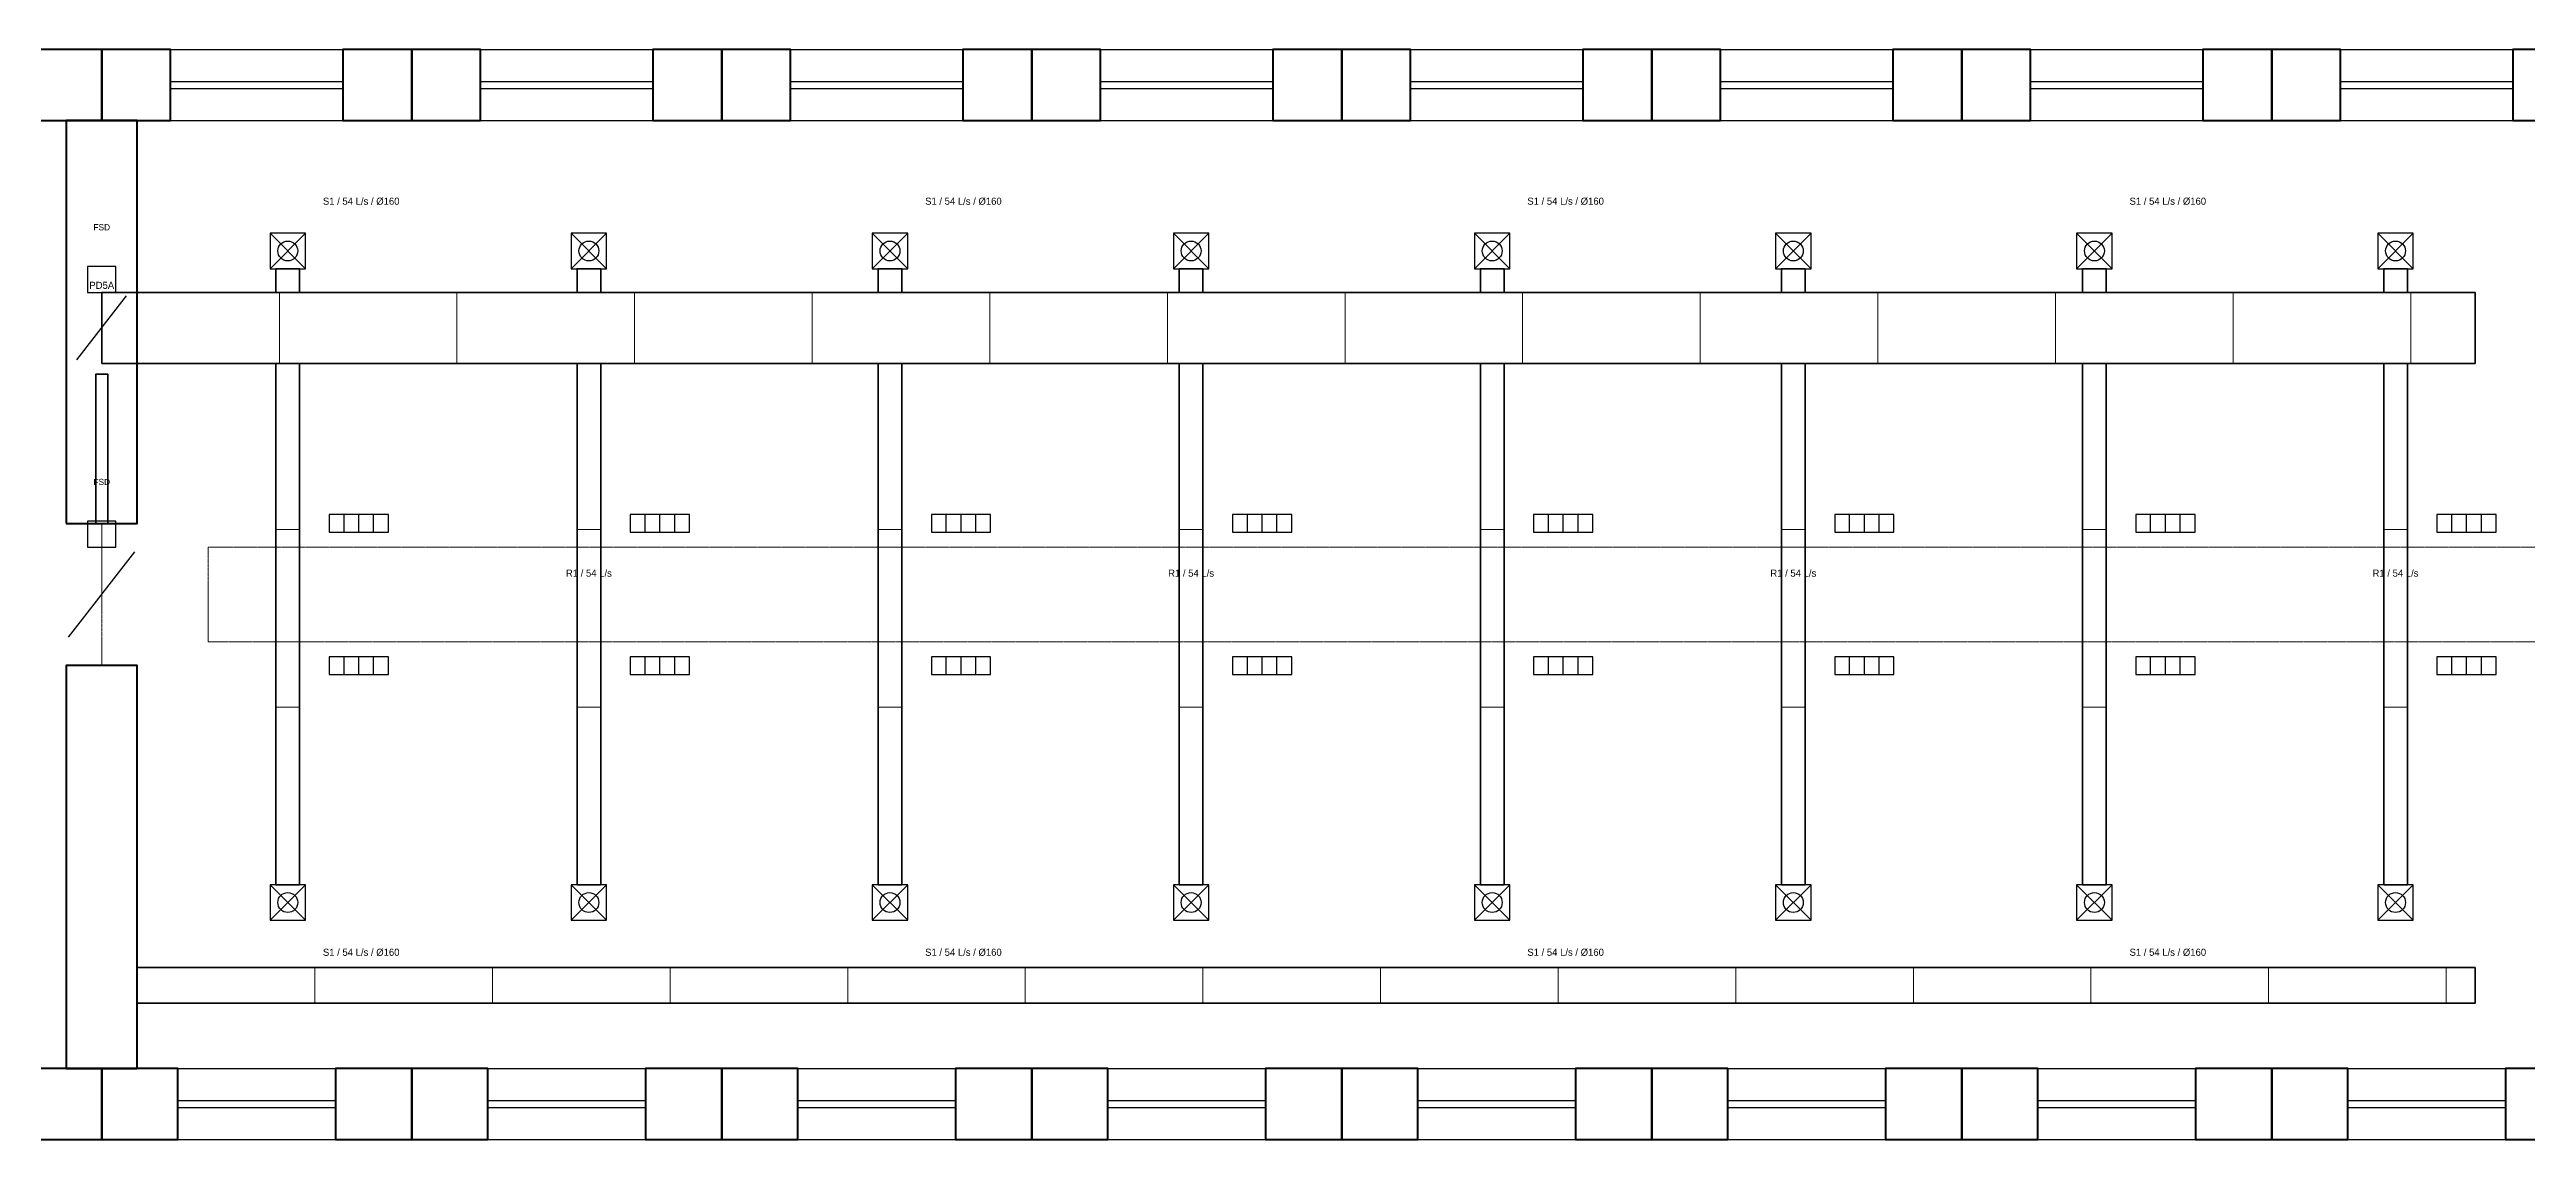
# Model space of a CAD drawing. Header units: millimetres. Extents: x 0 to 251977, y -4600 to 4600.
# Drawn here: x 104629 to 125548, y -4600 to 4600 of the extents above; entities that cross this region are included whole.
import ezdxf
from ezdxf.enums import TextEntityAlignment as Align

# ---------------------------------------------------------------- set-up
doc = ezdxf.new("R2010")
doc.units = ezdxf.units.MM
doc.linetypes.add('DASHED', pattern=[1.524, 1.27, -0.254])
for name, color, linetype, lineweight in [('A-ANNO-TEXT', 7, 'CONTINUOUS', 25), ('A-DOOR-PRES', 1, 'CONTINUOUS', 35), ('A-GLAZ', 5, 'CONTINUOUS', 25), ('A-HIDN', 8, 'DASHED', 18), ('A-WALL-BHD', 7, 'CONTINUOUS', 50), ('A-WALL-PRHU', 7, 'CONTINUOUS', 70), ('M-ANNO-TEXT', 7, 'CONTINUOUS', 25), ('M-DUCT-EXHS', 6, 'CONTINUOUS', 35), ('M-DUCT-HIDN', 8, 'DASHED', 18), ('M-DUCT-JNT', 8, 'CONTINUOUS', 13), ('M-DUCT-SUPP', 5, 'CONTINUOUS', 35), ('M-HVAC-DAMP', 1, 'CONTINUOUS', 25), ('M-HVAC-DIFF', 5, 'CONTINUOUS', 25), ('M-HVAC-GRIL', 30, 'CONTINUOUS', 25)]:
    doc.layers.add(name, color=color, linetype=linetype, lineweight=lineweight)

msp = doc.modelspace()

# ---------------------------------------------------------------- linework, layer by layer
at = {"layer": 'A-DOOR-PRES'}
for p, q in [((104770, 600), (105370, 600)), ((104770, -600), (105370, -600))]:
    msp.add_line(p, q, dxfattribs=at)
msp.add_lwpolyline([(105020, 600), (105120, 600), (105120, 1860), (105020, 1860)], close=True, dxfattribs=at)
at = {"layer": 'A-GLAZ'}
for p, q in [((105651, 4600), (107106, 4600)), ((108269, 4600), (109724, 4600)), ((110887, 4600), (112342, 4600)), ((113505, 4600), (114960, 4600)), ((116123, 4600), (117578, 4600)), ((118741, 4600), (120196, 4600)), ((121359, 4600), (122814, 4600)), ((123977, 4600), (125432, 4600)), ((105651, 4330), (107106, 4330)), ((105651, 4270), (107106, 4270)), ((108269, 4330), (109724, 4330)), ((108269, 4270), (109724, 4270)), ((110887, 4330), (112342, 4330)), ((110887, 4270), (112342, 4270)), ((113505, 4330), (114960, 4330)), ((113505, 4270), (114960, 4270)), ((116123, 4330), (117578, 4330)), ((116123, 4270), (117578, 4270)), ((118741, 4330), (120196, 4330)), ((118741, 4270), (120196, 4270)), ((121359, 4330), (122814, 4330)), ((121359, 4270), (122814, 4270)), ((123977, 4330), (125432, 4330)), ((123977, 4270), (125432, 4270)), ((105651, 4000), (107106, 4000)), ((108269, 4000), (109724, 4000)), ((110887, 4000), (112342, 4000)), ((113505, 4000), (114960, 4000)), ((116123, 4000), (117578, 4000)), ((118741, 4000), (120196, 4000)), ((121359, 4000), (122814, 4000)), ((123977, 4000), (125432, 4000)), ((105712, -4000), (107045, -4000)), ((108330, -4000), (109663, -4000)), ((110948, -4000), (112281, -4000)), ((113566, -4000), (114899, -4000)), ((116184, -4000), (117517, -4000)), ((118802, -4000), (120135, -4000)), ((121420, -4000), (122753, -4000)), ((124038, -4000), (125371, -4000)), ((105712, -4270), (107045, -4270)), ((105712, -4330), (107045, -4330)), ((108330, -4270), (109663, -4270)), ((108330, -4330), (109663, -4330)), ((110948, -4270), (112281, -4270)), ((110948, -4330), (112281, -4330)), ((113566, -4270), (114899, -4270)), ((113566, -4330), (114899, -4330)), ((116184, -4270), (117517, -4270)), ((116184, -4330), (117517, -4330)), ((118802, -4270), (120135, -4270)), ((118802, -4330), (120135, -4330)), ((121420, -4270), (122753, -4270)), ((121420, -4330), (122753, -4330)), ((124038, -4270), (125371, -4270)), ((124038, -4330), (125371, -4330)), ((105712, -4600), (107045, -4600)), ((108330, -4600), (109663, -4600)), ((110948, -4600), (112281, -4600)), ((113566, -4600), (114899, -4600)), ((116184, -4600), (117517, -4600)), ((118802, -4600), (120135, -4600)), ((121420, -4600), (122753, -4600)), ((124038, -4600), (125371, -4600))]:
    msp.add_line(p, q, dxfattribs=at)
at = {"layer": 'A-HIDN'}
msp.add_line((105070, -600), (105070, 600), dxfattribs=at)
at = {"layer": 'A-WALL-BHD'}
for points in [[(104770, 600), (105370, 600), (105370, 4000), (104770, 4000)], [(104770, -4000), (105370, -4000), (105370, -600), (104770, -600)]]:
    msp.add_lwpolyline(points, close=True, dxfattribs=at)
at = {"layer": 'A-WALL-PRHU'}
for points in [[(104488, 4000), (105070, 4000), (105070, 4600), (104488, 4600)], [(105070, 4000), (105651, 4000), (105651, 4600), (105070, 4600)], [(107106, 4000), (107688, 4000), (107688, 4600), (107106, 4600)], [(107688, 4000), (108269, 4000), (108269, 4600), (107688, 4600)], [(109724, 4000), (110306, 4000), (110306, 4600), (109724, 4600)], [(110306, 4000), (110887, 4000), (110887, 4600), (110306, 4600)], [(112342, 4000), (112924, 4000), (112924, 4600), (112342, 4600)], [(112924, 4000), (113505, 4000), (113505, 4600), (112924, 4600)], [(114960, 4000), (115542, 4000), (115542, 4600), (114960, 4600)], [(115542, 4000), (116123, 4000), (116123, 4600), (115542, 4600)], [(117578, 4000), (118160, 4000), (118160, 4600), (117578, 4600)], [(118160, 4000), (118741, 4000), (118741, 4600), (118160, 4600)], [(120196, 4000), (120778, 4000), (120778, 4600), (120196, 4600)], [(120778, 4000), (121359, 4000), (121359, 4600), (120778, 4600)], [(122814, 4000), (123396, 4000), (123396, 4600), (122814, 4600)], [(123396, 4000), (123977, 4000), (123977, 4600), (123396, 4600)], [(125432, 4000), (126014, 4000), (126014, 4600), (125432, 4600)], [(104427, -4600), (105070, -4600), (105070, -4000), (104427, -4000)], [(105070, -4600), (105712, -4600), (105712, -4000), (105070, -4000)], [(107045, -4600), (107688, -4600), (107688, -4000), (107045, -4000)], [(107688, -4600), (108330, -4600), (108330, -4000), (107688, -4000)], [(109663, -4600), (110306, -4600), (110306, -4000), (109663, -4000)], [(110306, -4600), (110948, -4600), (110948, -4000), (110306, -4000)], [(112281, -4600), (112924, -4600), (112924, -4000), (112281, -4000)], [(112924, -4600), (113566, -4600), (113566, -4000), (112924, -4000)], [(114899, -4600), (115542, -4600), (115542, -4000), (114899, -4000)], [(115542, -4600), (116184, -4600), (116184, -4000), (115542, -4000)], [(117517, -4600), (118160, -4600), (118160, -4000), (117517, -4000)], [(118160, -4600), (118802, -4600), (118802, -4000), (118160, -4000)], [(120135, -4600), (120778, -4600), (120778, -4000), (120135, -4000)], [(120778, -4600), (121420, -4600), (121420, -4000), (120778, -4000)], [(122753, -4600), (123396, -4600), (123396, -4000), (122753, -4000)], [(123396, -4600), (124038, -4600), (124038, -4000), (123396, -4000)], [(125371, -4600), (126014, -4600), (126014, -4000), (125371, -4000)]]:
    msp.add_lwpolyline(points, close=True, dxfattribs=at)
at = {"layer": 'M-DUCT-EXHS'}
msp.add_lwpolyline([(105370, -3450), (125114, -3450), (125114, -3150), (105370, -3150)], close=True, dxfattribs=at)
at = {"layer": 'M-DUCT-HIDN'}
msp.add_lwpolyline([(105970, -400), (126014, -400), (126014, 400), (105970, 400)], close=True, dxfattribs=at)
at = {"layer": 'M-DUCT-JNT'}
for p, q in [((106570, 1950), (106570, 2550)), ((108070, 1950), (108070, 2550)), ((109570, 1950), (109570, 2550)), ((111070, 1950), (111070, 2550)), ((112570, 1950), (112570, 2550)), ((114070, 1950), (114070, 2550)), ((115570, 1950), (115570, 2550)), ((117070, 1950), (117070, 2550)), ((118570, 1950), (118570, 2550)), ((120070, 1950), (120070, 2550)), ((121570, 1950), (121570, 2550)), ((123070, 1950), (123070, 2550)), ((124570, 1950), (124570, 2550)), ((106541, 550), (106741, 550)), ((109084, 550), (109284, 550)), ((111627, 550), (111827, 550)), ((114170, 550), (114370, 550)), ((116713, 550), (116913, 550)), ((119256, 550), (119456, 550)), ((121799, 550), (121999, 550)), ((124342, 550), (124542, 550)), ((106541, -950), (106741, -950)), ((109084, -950), (109284, -950)), ((111627, -950), (111827, -950)), ((114170, -950), (114370, -950)), ((116713, -950), (116913, -950)), ((119256, -950), (119456, -950)), ((121799, -950), (121999, -950)), ((124342, -950), (124542, -950)), ((106870, -3450), (106870, -3150)), ((108370, -3450), (108370, -3150)), ((109870, -3450), (109870, -3150)), ((111370, -3450), (111370, -3150)), ((112870, -3450), (112870, -3150)), ((114370, -3450), (114370, -3150)), ((115870, -3450), (115870, -3150)), ((117370, -3450), (117370, -3150)), ((118870, -3450), (118870, -3150)), ((120370, -3450), (120370, -3150)), ((121870, -3450), (121870, -3150)), ((123370, -3450), (123370, -3150)), ((124870, -3450), (124870, -3150))]:
    msp.add_line(p, q, dxfattribs=at)
at = {"layer": 'M-DUCT-SUPP'}
for points in [[(106541, 2550), (106741, 2550), (106741, 2750), (106541, 2750)], [(109084, 2550), (109284, 2550), (109284, 2750), (109084, 2750)], [(111627, 2550), (111827, 2550), (111827, 2750), (111627, 2750)], [(114170, 2550), (114370, 2550), (114370, 2750), (114170, 2750)], [(116713, 2550), (116913, 2550), (116913, 2750), (116713, 2750)], [(119256, 2550), (119456, 2550), (119456, 2750), (119256, 2750)], [(121799, 2550), (121999, 2550), (121999, 2750), (121799, 2750)], [(124342, 2550), (124542, 2550), (124542, 2750), (124342, 2750)], [(105070, 1950), (125114, 1950), (125114, 2550), (105070, 2550)], [(106541, -2450), (106741, -2450), (106741, 1950), (106541, 1950)], [(109084, -2450), (109284, -2450), (109284, 1950), (109084, 1950)], [(111627, -2450), (111827, -2450), (111827, 1950), (111627, 1950)], [(114170, -2450), (114370, -2450), (114370, 1950), (114170, 1950)], [(116713, -2450), (116913, -2450), (116913, 1950), (116713, 1950)], [(119256, -2450), (119456, -2450), (119456, 1950), (119256, 1950)], [(121799, -2450), (121999, -2450), (121999, 1950), (121799, 1950)], [(124342, -2450), (124542, -2450), (124542, 1950), (124342, 1950)]]:
    msp.add_lwpolyline(points, close=True, dxfattribs=at)
at = {"layer": 'M-HVAC-DAMP'}
for p, q in [((104860, 1980), (105280, 2520)), ((104860, 1980), (105280, 2520)), ((104790, -360), (105350, 360)), ((104790, -360), (105350, 360))]:
    msp.add_line(p, q, dxfattribs=at)
for points in [[(104950, 2550), (105190, 2550), (105190, 2770), (104950, 2770)], [(104950, 2550), (105190, 2550), (105190, 2770), (104950, 2770)], [(104950, 400), (105190, 400), (105190, 620), (104950, 620)], [(104950, 400), (105190, 400), (105190, 620), (104950, 620)]]:
    msp.add_lwpolyline(points, close=True, dxfattribs=at)
at = {"layer": 'M-HVAC-DIFF'}
for p, q in [((106491, 2750), (106791, 3050)), ((106491, 3050), (106791, 2750)), ((109034, 2750), (109334, 3050)), ((109034, 3050), (109334, 2750)), ((111577, 2750), (111877, 3050)), ((111577, 3050), (111877, 2750)), ((114120, 2750), (114420, 3050)), ((114120, 3050), (114420, 2750)), ((116663, 2750), (116963, 3050)), ((116663, 3050), (116963, 2750)), ((119206, 2750), (119506, 3050)), ((119206, 3050), (119506, 2750)), ((121749, 2750), (122049, 3050)), ((121749, 3050), (122049, 2750)), ((124292, 2750), (124592, 3050)), ((124292, 3050), (124592, 2750)), ((106491, -2750), (106791, -2450)), ((106491, -2450), (106791, -2750)), ((109034, -2750), (109334, -2450)), ((109034, -2450), (109334, -2750)), ((111577, -2750), (111877, -2450)), ((111577, -2450), (111877, -2750)), ((114120, -2750), (114420, -2450)), ((114120, -2450), (114420, -2750)), ((116663, -2750), (116963, -2450)), ((116663, -2450), (116963, -2750)), ((119206, -2750), (119506, -2450)), ((119206, -2450), (119506, -2750)), ((121749, -2750), (122049, -2450)), ((121749, -2450), (122049, -2750)), ((124292, -2750), (124592, -2450)), ((124292, -2450), (124592, -2750))]:
    msp.add_line(p, q, dxfattribs=at)
for points in [[(106491, 2750), (106791, 2750), (106791, 3050), (106491, 3050)], [(109034, 2750), (109334, 2750), (109334, 3050), (109034, 3050)], [(111577, 2750), (111877, 2750), (111877, 3050), (111577, 3050)], [(114120, 2750), (114420, 2750), (114420, 3050), (114120, 3050)], [(116663, 2750), (116963, 2750), (116963, 3050), (116663, 3050)], [(119206, 2750), (119506, 2750), (119506, 3050), (119206, 3050)], [(121749, 2750), (122049, 2750), (122049, 3050), (121749, 3050)], [(124292, 2750), (124592, 2750), (124592, 3050), (124292, 3050)], [(106491, -2750), (106791, -2750), (106791, -2450), (106491, -2450)], [(109034, -2750), (109334, -2750), (109334, -2450), (109034, -2450)], [(111577, -2750), (111877, -2750), (111877, -2450), (111577, -2450)], [(114120, -2750), (114420, -2750), (114420, -2450), (114120, -2450)], [(116663, -2750), (116963, -2750), (116963, -2450), (116663, -2450)], [(119206, -2750), (119506, -2750), (119506, -2450), (119206, -2450)], [(121749, -2750), (122049, -2750), (122049, -2450), (121749, -2450)], [(124292, -2750), (124592, -2750), (124592, -2450), (124292, -2450)]]:
    msp.add_lwpolyline(points, close=True, dxfattribs=at)
for centre in [(106641, 2900), (109184, 2900), (111727, 2900), (114270, 2900), (116813, 2900), (119356, 2900), (121899, 2900), (124442, 2900), (106641, -2600), (109184, -2600), (111727, -2600), (114270, -2600), (116813, -2600), (119356, -2600), (121899, -2600), (124442, -2600)]:
    msp.add_circle(centre, 84, dxfattribs=at)
at = {"layer": 'M-HVAC-GRIL'}
for p, q in [((107116, 525), (107116, 675)), ((107241, 525), (107241, 675)), ((107366, 525), (107366, 675)), ((109659, 525), (109659, 675)), ((109784, 525), (109784, 675)), ((109909, 525), (109909, 675)), ((112202, 525), (112202, 675)), ((112327, 525), (112327, 675)), ((112452, 525), (112452, 675)), ((114745, 525), (114745, 675)), ((114870, 525), (114870, 675)), ((114995, 525), (114995, 675)), ((117288, 525), (117288, 675)), ((117413, 525), (117413, 675)), ((117538, 525), (117538, 675)), ((119831, 525), (119831, 675)), ((119956, 525), (119956, 675)), ((120081, 525), (120081, 675)), ((122374, 525), (122374, 675)), ((122499, 525), (122499, 675)), ((122624, 525), (122624, 675)), ((124917, 525), (124917, 675)), ((125042, 525), (125042, 675)), ((125167, 525), (125167, 675)), ((107116, -675), (107116, -525)), ((107241, -675), (107241, -525)), ((107366, -675), (107366, -525)), ((109659, -675), (109659, -525)), ((109784, -675), (109784, -525)), ((109909, -675), (109909, -525)), ((112202, -675), (112202, -525)), ((112327, -675), (112327, -525)), ((112452, -675), (112452, -525)), ((114745, -675), (114745, -525)), ((114870, -675), (114870, -525)), ((114995, -675), (114995, -525)), ((117288, -675), (117288, -525)), ((117413, -675), (117413, -525)), ((117538, -675), (117538, -525)), ((119831, -675), (119831, -525)), ((119956, -675), (119956, -525)), ((120081, -675), (120081, -525)), ((122374, -675), (122374, -525)), ((122499, -675), (122499, -525)), ((122624, -675), (122624, -525)), ((124917, -675), (124917, -525)), ((125042, -675), (125042, -525)), ((125167, -675), (125167, -525))]:
    msp.add_line(p, q, dxfattribs=at)
for points in [[(106991, 525), (107491, 525), (107491, 675), (106991, 675)], [(109534, 525), (110034, 525), (110034, 675), (109534, 675)], [(112077, 525), (112577, 525), (112577, 675), (112077, 675)], [(114620, 525), (115120, 525), (115120, 675), (114620, 675)], [(117163, 525), (117663, 525), (117663, 675), (117163, 675)], [(119706, 525), (120206, 525), (120206, 675), (119706, 675)], [(122249, 525), (122749, 525), (122749, 675), (122249, 675)], [(124792, 525), (125292, 525), (125292, 675), (124792, 675)], [(106991, -675), (107491, -675), (107491, -525), (106991, -525)], [(109534, -675), (110034, -675), (110034, -525), (109534, -525)], [(112077, -675), (112577, -675), (112577, -525), (112077, -525)], [(114620, -675), (115120, -675), (115120, -525), (114620, -525)], [(117163, -675), (117663, -675), (117663, -525), (117163, -525)], [(119706, -675), (120206, -675), (120206, -525), (119706, -525)], [(122249, -675), (122749, -675), (122749, -525), (122249, -525)], [(124792, -675), (125292, -675), (125292, -525), (124792, -525)]]:
    msp.add_lwpolyline(points, close=True, dxfattribs=at)

# ---------------------------------------------------------------- texts
at = {"layer": 'A-ANNO-TEXT'}
msp.add_text('PD5A', height=60, dxfattribs=at).set_placement((105070, 2610), align=Align.MIDDLE_CENTER)
at = {"layer": 'M-ANNO-TEXT'}
for s, height, p in [('S1 / 54 L/s / Ø160', 60, (107261, 3320)), ('S1 / 54 L/s / Ø160', 60, (112347, 3320)), ('S1 / 54 L/s / Ø160', 60, (117433, 3320)), ('S1 / 54 L/s / Ø160', 60, (122519, 3320)), ('FSD', 52.5, (105070, 3100)), ('FSD', 52.5, (105070, 3100)), ('FSD', 52.5, (105070, 950)), ('FSD', 52.5, (105070, 950)), ('R1 / 54 L/s', 60, (109184, 180)), ('R1 / 54 L/s', 60, (114270, 180)), ('R1 / 54 L/s', 60, (119356, 180)), ('R1 / 54 L/s', 60, (124442, 180)), ('S1 / 54 L/s / Ø160', 60, (107261, -3020)), ('S1 / 54 L/s / Ø160', 60, (112347, -3020)), ('S1 / 54 L/s / Ø160', 60, (117433, -3020)), ('S1 / 54 L/s / Ø160', 60, (122519, -3020))]:
    msp.add_text(s, height=height, dxfattribs=at).set_placement(p, align=Align.MIDDLE_CENTER)

doc.saveas('drawing.dxf')
